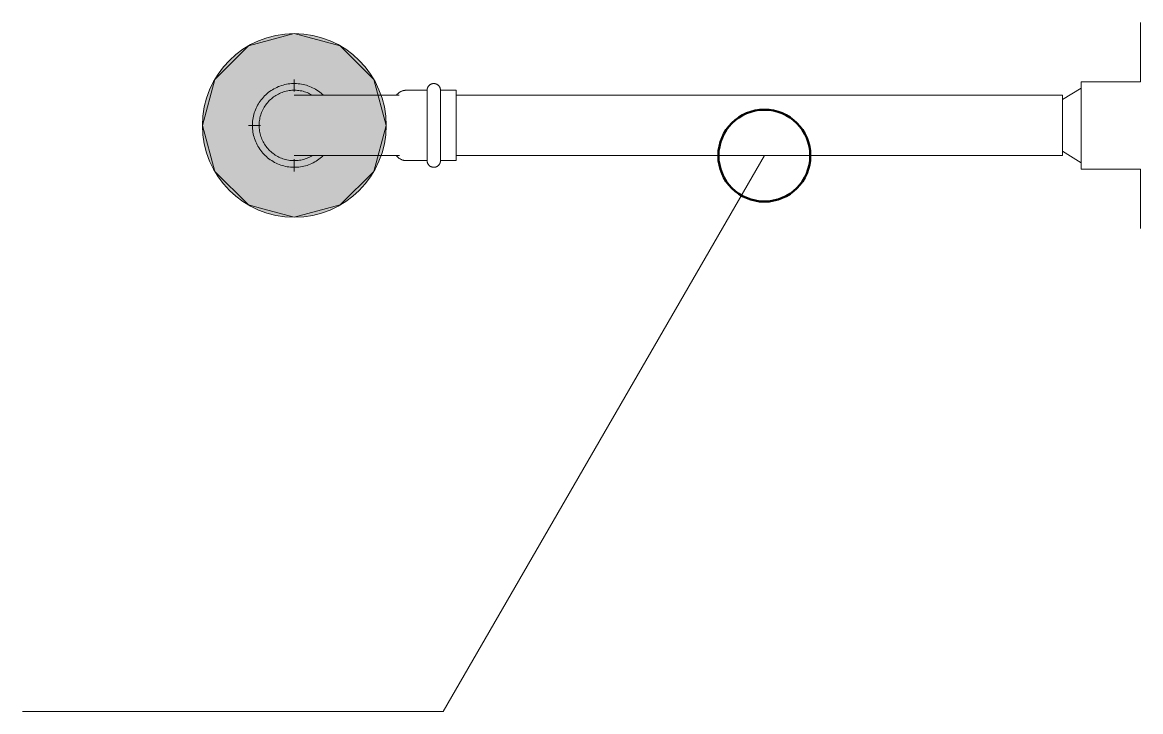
# Model space of a CAD drawing. Header units: inches. Extents: x -3679 to 241, y -496 to 1784.
# Drawn here: x -3052.29 to -3027.95, y 1220.87 to 1235.88 of the extents above; entities that cross this region are included whole.
import ezdxf

# ---------------------------------------------------------------- set-up
doc = ezdxf.new("R2010")
doc.units = ezdxf.units.IN
doc.header["$MEASUREMENT"] = 0
for name, color, linetype, lineweight in [('A-ANNO-NOTE', 250, 'Continuous', 9), ('G-ANNO-DIMS', 251, 'Continuous', 9), ('P-PIPE', 1, 'Continuous', 9), ('P-PIPE-CNTR', 1, 'Continuous', 9)]:
    doc.layers.add(name, color=color, linetype=linetype, lineweight=lineweight)

# ---------------------------------------------------------------- blocks, each defined once
blk = doc.blocks.new('Victaulic-VicPress316-Elbow 90-45deg Style P568_P571 - Standard-523083-SECOND LEVEL')
at = {"layer": 'P-PIPE'}
for p, q in [((-3178.283, 1233.462), (-3178.283, 1232.568)), ((-3176.968, 1232.571), (-3176.968, 1233.462)), ((-3178.392, 1232.416), (-3178.392, 1231.964)), ((-3176.859, 1231.964), (-3176.859, 1232.416)), ((-3177.625, 1231.964), (-3178.392, 1231.964)), ((-3176.859, 1231.964), (-3177.625, 1231.964)), ((-3178.392, 1231.673), (-3178.392, 1231.335)), ((-3177.625, 1231.673), (-3178.392, 1231.673)), ((-3176.859, 1231.673), (-3177.625, 1231.673)), ((-3176.859, 1231.335), (-3176.859, 1231.673)), ((-3178.392, 1231.335), (-3177.625, 1231.335)), ((-3177.625, 1231.335), (-3176.859, 1231.335))]:
    blk.add_line(p, q, dxfattribs=at)
at = {"layer": 'P-PIPE', "flags": 128}
for points in [[(-3177.625, 1235.767), (-3177.661, 1235.766), (-3177.698, 1235.764), (-3177.734, 1235.76), (-3177.77, 1235.755), (-3177.806, 1235.749), (-3177.842, 1235.741), (-3177.877, 1235.731), (-3177.912, 1235.721), (-3177.946, 1235.708), (-3177.98, 1235.695), (-3178.013, 1235.68), (-3178.046, 1235.664), (-3178.078, 1235.646), (-3178.109, 1235.628), (-3178.14, 1235.608), (-3178.17, 1235.586), (-3178.198, 1235.564), (-3178.226, 1235.54), (-3178.253, 1235.516), (-3178.279, 1235.49), (-3178.304, 1235.464), (-3178.328, 1235.436), (-3178.351, 1235.407), (-3178.372, 1235.378), (-3178.392, 1235.348), (-3178.412, 1235.317), (-3178.429, 1235.285), (-3178.446, 1235.252), (-3178.461, 1235.219), (-3178.475, 1235.185), (-3178.488, 1235.151), (-3178.499, 1235.116), (-3178.508, 1235.081), (-3178.517, 1235.046), (-3178.524, 1235.01), (-3178.529, 1234.974), (-3178.533, 1234.938), (-3178.536, 1234.901), (-3178.537, 1234.865), (-3178.537, 1234.828), (-3178.535, 1234.792), (-3178.532, 1234.755), (-3178.527, 1234.719), (-3178.521, 1234.683), (-3178.513, 1234.648), (-3178.504, 1234.612), (-3178.494, 1234.577), (-3178.482, 1234.543), (-3178.469, 1234.509), (-3178.454, 1234.475), (-3178.438, 1234.442), (-3178.421, 1234.41), (-3178.403, 1234.379), (-3178.383, 1234.348), (-3178.362, 1234.318), (-3178.34, 1234.289), (-3178.317, 1234.261), (-3178.293, 1234.234)], [(-3177.625, 1235.621), (-3177.656, 1235.621), (-3177.686, 1235.619), (-3177.717, 1235.616), (-3177.747, 1235.612), (-3177.777, 1235.606), (-3177.807, 1235.599), (-3177.837, 1235.591), (-3177.866, 1235.582), (-3177.895, 1235.572), (-3177.924, 1235.561), (-3177.951, 1235.548), (-3177.979, 1235.535), (-3178.006, 1235.52), (-3178.032, 1235.504), (-3178.058, 1235.487), (-3178.083, 1235.47), (-3178.107, 1235.451), (-3178.13, 1235.431), (-3178.153, 1235.41), (-3178.175, 1235.389), (-3178.196, 1235.366), (-3178.216, 1235.343), (-3178.235, 1235.319), (-3178.253, 1235.294), (-3178.27, 1235.269), (-3178.286, 1235.243), (-3178.301, 1235.216), (-3178.315, 1235.189), (-3178.328, 1235.161), (-3178.339, 1235.133), (-3178.35, 1235.104), (-3178.359, 1235.075), (-3178.368, 1235.045), (-3178.375, 1235.015), (-3178.38, 1234.985), (-3178.385, 1234.955), (-3178.388, 1234.924), (-3178.391, 1234.894), (-3178.391, 1234.863), (-3178.391, 1234.832), (-3178.39, 1234.802), (-3178.387, 1234.771), (-3178.383, 1234.741), (-3178.378, 1234.711), (-3178.371, 1234.681), (-3178.364, 1234.651), (-3178.355, 1234.622), (-3178.345, 1234.593), (-3178.334, 1234.564), (-3178.322, 1234.536), (-3178.309, 1234.508), (-3178.294, 1234.481), (-3178.283, 1234.461)], [(-3176.968, 1234.223), (-3176.946, 1234.246), (-3176.922, 1234.274), (-3176.899, 1234.302), (-3176.878, 1234.332), (-3176.858, 1234.362), (-3176.838, 1234.393), (-3176.821, 1234.425), (-3176.804, 1234.458), (-3176.789, 1234.491), (-3176.775, 1234.524), (-3176.762, 1234.559), (-3176.751, 1234.593), (-3176.742, 1234.629), (-3176.733, 1234.664), (-3176.726, 1234.7), (-3176.721, 1234.736), (-3176.717, 1234.772), (-3176.714, 1234.809), (-3176.713, 1234.845), (-3176.713, 1234.881), (-3176.715, 1234.918), (-3176.718, 1234.954), (-3176.723, 1234.99), (-3176.729, 1235.026), (-3176.737, 1235.062), (-3176.746, 1235.097), (-3176.756, 1235.132), (-3176.768, 1235.167), (-3176.781, 1235.201), (-3176.796, 1235.234), (-3176.812, 1235.267), (-3176.829, 1235.299), (-3176.847, 1235.331), (-3176.867, 1235.362), (-3176.888, 1235.392), (-3176.91, 1235.421), (-3176.933, 1235.449), (-3176.957, 1235.476), (-3176.983, 1235.502), (-3177.009, 1235.527), (-3177.036, 1235.551), (-3177.065, 1235.574), (-3177.094, 1235.596), (-3177.124, 1235.617), (-3177.155, 1235.636), (-3177.187, 1235.655), (-3177.219, 1235.671), (-3177.252, 1235.687), (-3177.285, 1235.701), (-3177.32, 1235.714), (-3177.354, 1235.726), (-3177.389, 1235.736), (-3177.425, 1235.745), (-3177.46, 1235.752), (-3177.496, 1235.758), (-3177.533, 1235.762), (-3177.569, 1235.765), (-3177.605, 1235.767), (-3177.625, 1235.767)], [(-3176.964, 1234.467), (-3176.949, 1234.494), (-3176.935, 1234.521), (-3176.922, 1234.549), (-3176.911, 1234.577), (-3176.9, 1234.606), (-3176.891, 1234.635), (-3176.882, 1234.665), (-3176.875, 1234.694), (-3176.87, 1234.725), (-3176.865, 1234.755), (-3176.862, 1234.785), (-3176.859, 1234.816), (-3176.859, 1234.847), (-3176.859, 1234.877), (-3176.86, 1234.908), (-3176.863, 1234.938), (-3176.867, 1234.969), (-3176.872, 1234.999), (-3176.879, 1235.029), (-3176.886, 1235.059), (-3176.895, 1235.088), (-3176.905, 1235.117), (-3176.916, 1235.146), (-3176.928, 1235.174), (-3176.941, 1235.201), (-3176.956, 1235.229), (-3176.971, 1235.255), (-3176.988, 1235.281), (-3177.005, 1235.306), (-3177.024, 1235.33), (-3177.043, 1235.354), (-3177.064, 1235.377), (-3177.085, 1235.399), (-3177.107, 1235.42), (-3177.13, 1235.44), (-3177.154, 1235.46), (-3177.179, 1235.478), (-3177.204, 1235.495), (-3177.23, 1235.512), (-3177.256, 1235.527), (-3177.284, 1235.541), (-3177.311, 1235.554), (-3177.34, 1235.566), (-3177.368, 1235.577), (-3177.397, 1235.587), (-3177.427, 1235.595), (-3177.457, 1235.603), (-3177.487, 1235.609), (-3177.517, 1235.614), (-3177.547, 1235.617), (-3177.578, 1235.62), (-3177.608, 1235.621), (-3177.625, 1235.621)], [(-3178.283, 1234.855), (-3178.283, 1234.854), (-3178.283, 1234.85), (-3178.283, 1234.845), (-3178.283, 1234.837), (-3178.283, 1234.827), (-3178.283, 1234.815), (-3178.283, 1234.801), (-3178.283, 1234.784), (-3178.283, 1234.766), (-3178.283, 1234.745), (-3178.283, 1234.722), (-3178.283, 1234.697), (-3178.283, 1234.671), (-3178.283, 1234.642), (-3178.283, 1234.612), (-3178.283, 1234.579), (-3178.283, 1234.545), (-3178.283, 1234.509), (-3178.283, 1234.472), (-3178.283, 1234.432), (-3178.283, 1234.392), (-3178.283, 1234.349), (-3178.283, 1234.306), (-3178.283, 1234.261), (-3178.283, 1234.214), (-3178.283, 1234.167), (-3178.283, 1234.118), (-3178.283, 1234.069), (-3178.283, 1234.018), (-3178.283, 1233.967), (-3178.283, 1233.914), (-3178.283, 1233.861), (-3178.283, 1233.808), (-3178.283, 1233.753), (-3178.283, 1233.699), (-3178.283, 1233.644), (-3178.283, 1233.588), (-3178.283, 1233.533), (-3178.283, 1233.477), (-3178.283, 1233.462)], [(-3176.968, 1233.462), (-3176.968, 1233.518), (-3176.968, 1233.573), (-3176.968, 1233.629), (-3176.968, 1233.684), (-3176.968, 1233.739), (-3176.968, 1233.793), (-3176.968, 1233.847), (-3176.968, 1233.9), (-3176.968, 1233.953), (-3176.968, 1234.004), (-3176.968, 1234.055), (-3176.968, 1234.105), (-3176.968, 1234.154), (-3176.968, 1234.202), (-3176.968, 1234.248), (-3176.968, 1234.294), (-3176.968, 1234.338), (-3176.968, 1234.38), (-3176.968, 1234.422), (-3176.968, 1234.461), (-3176.968, 1234.499), (-3176.968, 1234.535), (-3176.968, 1234.57), (-3176.968, 1234.603), (-3176.968, 1234.634), (-3176.968, 1234.663), (-3176.968, 1234.69), (-3176.968, 1234.716), (-3176.968, 1234.739), (-3176.968, 1234.76), (-3176.968, 1234.779), (-3176.968, 1234.796), (-3176.968, 1234.811), (-3176.968, 1234.824), (-3176.968, 1234.835), (-3176.968, 1234.843), (-3176.968, 1234.849), (-3176.968, 1234.853), (-3176.968, 1234.855), (-3176.968, 1234.855)], [(-3178.392, 1232.416), (-3178.391, 1232.427), (-3178.391, 1232.438), (-3178.39, 1232.448), (-3178.388, 1232.459), (-3178.386, 1232.47), (-3178.384, 1232.481), (-3178.381, 1232.491), (-3178.378, 1232.502), (-3178.374, 1232.512), (-3178.37, 1232.522), (-3178.366, 1232.532), (-3178.361, 1232.542), (-3178.355, 1232.551), (-3178.35, 1232.561), (-3178.344, 1232.57), (-3178.338, 1232.579), (-3178.331, 1232.587), (-3178.324, 1232.596), (-3178.317, 1232.604), (-3178.309, 1232.611), (-3178.301, 1232.619), (-3178.293, 1232.626), (-3178.284, 1232.633), (-3178.283, 1232.634)], [(-3176.968, 1232.634), (-3176.959, 1232.627), (-3176.951, 1232.62), (-3176.943, 1232.613), (-3176.935, 1232.605), (-3176.927, 1232.597), (-3176.92, 1232.589), (-3176.914, 1232.58), (-3176.907, 1232.571), (-3176.901, 1232.562), (-3176.896, 1232.553), (-3176.89, 1232.543), (-3176.885, 1232.534), (-3176.881, 1232.524), (-3176.877, 1232.514), (-3176.873, 1232.503), (-3176.87, 1232.493), (-3176.867, 1232.483), (-3176.864, 1232.472), (-3176.862, 1232.461), (-3176.861, 1232.45), (-3176.86, 1232.44), (-3176.859, 1232.429), (-3176.859, 1232.418), (-3176.859, 1232.416)], [(-3178.392, 1231.673), (-3178.397, 1231.673), (-3178.403, 1231.674), (-3178.409, 1231.674), (-3178.415, 1231.675), (-3178.42, 1231.676), (-3178.426, 1231.678), (-3178.432, 1231.679), (-3178.437, 1231.681), (-3178.443, 1231.683), (-3178.448, 1231.685), (-3178.453, 1231.687), (-3178.459, 1231.69), (-3178.464, 1231.693), (-3178.469, 1231.696), (-3178.474, 1231.699), (-3178.478, 1231.702), (-3178.483, 1231.706), (-3178.487, 1231.709), (-3178.492, 1231.713), (-3178.496, 1231.717), (-3178.5, 1231.722), (-3178.504, 1231.726), (-3178.507, 1231.731), (-3178.511, 1231.735), (-3178.514, 1231.74), (-3178.517, 1231.745), (-3178.52, 1231.75), (-3178.522, 1231.755), (-3178.525, 1231.761), (-3178.527, 1231.766), (-3178.529, 1231.772), (-3178.531, 1231.777), (-3178.532, 1231.783), (-3178.534, 1231.788), (-3178.535, 1231.794), (-3178.536, 1231.8), (-3178.536, 1231.806), (-3178.537, 1231.811), (-3178.537, 1231.817), (-3178.537, 1231.823), (-3178.537, 1231.829), (-3178.536, 1231.835), (-3178.535, 1231.84), (-3178.534, 1231.846), (-3178.533, 1231.852), (-3178.532, 1231.858), (-3178.53, 1231.863), (-3178.528, 1231.869), (-3178.526, 1231.874), (-3178.524, 1231.879), (-3178.521, 1231.885), (-3178.519, 1231.89), (-3178.516, 1231.895), (-3178.512, 1231.9), (-3178.509, 1231.904), (-3178.506, 1231.909), (-3178.502, 1231.914), (-3178.498, 1231.918), (-3178.494, 1231.922), (-3178.49, 1231.926), (-3178.485, 1231.93), (-3178.481, 1231.934), (-3178.476, 1231.937), (-3178.471, 1231.94), (-3178.467, 1231.944), (-3178.461, 1231.946), (-3178.456, 1231.949), (-3178.451, 1231.952), (-3178.446, 1231.954), (-3178.44, 1231.956), (-3178.435, 1231.958), (-3178.429, 1231.959), (-3178.423, 1231.961), (-3178.418, 1231.962), (-3178.412, 1231.963), (-3178.406, 1231.964), (-3178.4, 1231.964), (-3178.395, 1231.964), (-3178.392, 1231.964)], [(-3177.625, 1231.964), (-3177.656, 1231.964), (-3177.686, 1231.964), (-3177.717, 1231.964), (-3177.747, 1231.964), (-3177.777, 1231.964), (-3177.807, 1231.964), (-3177.837, 1231.964), (-3177.866, 1231.964), (-3177.895, 1231.964), (-3177.924, 1231.964), (-3177.951, 1231.964), (-3177.979, 1231.964), (-3178.006, 1231.964), (-3178.032, 1231.964), (-3178.058, 1231.964), (-3178.083, 1231.964), (-3178.107, 1231.964), (-3178.13, 1231.964), (-3178.153, 1231.964), (-3178.175, 1231.964), (-3178.196, 1231.964), (-3178.216, 1231.964), (-3178.235, 1231.964), (-3178.253, 1231.964), (-3178.27, 1231.964), (-3178.286, 1231.964), (-3178.301, 1231.964), (-3178.315, 1231.964), (-3178.328, 1231.964), (-3178.339, 1231.964), (-3178.35, 1231.964), (-3178.359, 1231.964), (-3178.368, 1231.964), (-3178.375, 1231.964), (-3178.38, 1231.964), (-3178.385, 1231.964), (-3178.388, 1231.964), (-3178.391, 1231.964), (-3178.391, 1231.964), (-3178.392, 1231.964)], [(-3178.392, 1231.964), (-3178.391, 1231.964), (-3178.389, 1231.964), (-3178.386, 1231.964), (-3178.382, 1231.964), (-3178.376, 1231.964), (-3178.37, 1231.964), (-3178.362, 1231.964), (-3178.353, 1231.964)], [(-3176.859, 1231.964), (-3176.859, 1231.964), (-3176.861, 1231.964), (-3176.864, 1231.964), (-3176.868, 1231.964), (-3176.874, 1231.964), (-3176.88, 1231.964), (-3176.888, 1231.964), (-3176.897, 1231.964), (-3176.908, 1231.964), (-3176.919, 1231.964), (-3176.932, 1231.964), (-3176.945, 1231.964), (-3176.96, 1231.964), (-3176.976, 1231.964), (-3176.992, 1231.964), (-3177.01, 1231.964), (-3177.029, 1231.964), (-3177.049, 1231.964), (-3177.069, 1231.964), (-3177.091, 1231.964), (-3177.113, 1231.964), (-3177.137, 1231.964), (-3177.161, 1231.964), (-3177.185, 1231.964), (-3177.211, 1231.964), (-3177.237, 1231.964), (-3177.264, 1231.964), (-3177.291, 1231.964), (-3177.319, 1231.964), (-3177.347, 1231.964), (-3177.376, 1231.964), (-3177.405, 1231.964), (-3177.435, 1231.964), (-3177.465, 1231.964), (-3177.495, 1231.964), (-3177.525, 1231.964), (-3177.556, 1231.964), (-3177.586, 1231.964), (-3177.617, 1231.964), (-3177.625, 1231.964)], [(-3176.9, 1231.964), (-3176.891, 1231.964), (-3176.882, 1231.964), (-3176.875, 1231.964), (-3176.87, 1231.964), (-3176.865, 1231.964), (-3176.862, 1231.964), (-3176.859, 1231.964), (-3176.859, 1231.964), (-3176.859, 1231.964)], [(-3176.859, 1231.964), (-3176.853, 1231.964), (-3176.847, 1231.964), (-3176.841, 1231.963), (-3176.835, 1231.962), (-3176.83, 1231.961), (-3176.824, 1231.96), (-3176.818, 1231.959), (-3176.813, 1231.957), (-3176.807, 1231.955), (-3176.802, 1231.953), (-3176.797, 1231.95), (-3176.791, 1231.948), (-3176.786, 1231.945), (-3176.781, 1231.942), (-3176.776, 1231.939), (-3176.772, 1231.936), (-3176.767, 1231.932), (-3176.763, 1231.928), (-3176.758, 1231.924), (-3176.754, 1231.92), (-3176.75, 1231.916), (-3176.746, 1231.912), (-3176.743, 1231.907), (-3176.739, 1231.902), (-3176.736, 1231.897), (-3176.733, 1231.893), (-3176.73, 1231.887), (-3176.728, 1231.882), (-3176.725, 1231.877), (-3176.723, 1231.872), (-3176.721, 1231.866), (-3176.719, 1231.861), (-3176.718, 1231.855), (-3176.716, 1231.849), (-3176.715, 1231.844), (-3176.714, 1231.838), (-3176.714, 1231.832), (-3176.713, 1231.826), (-3176.713, 1231.82), (-3176.713, 1231.815), (-3176.713, 1231.809), (-3176.714, 1231.803), (-3176.715, 1231.797), (-3176.716, 1231.791), (-3176.717, 1231.786), (-3176.718, 1231.78), (-3176.72, 1231.775), (-3176.722, 1231.769), (-3176.724, 1231.764), (-3176.726, 1231.758), (-3176.729, 1231.753), (-3176.731, 1231.748), (-3176.734, 1231.743), (-3176.738, 1231.738), (-3176.741, 1231.733), (-3176.744, 1231.729), (-3176.748, 1231.724), (-3176.752, 1231.72), (-3176.756, 1231.716), (-3176.76, 1231.712), (-3176.765, 1231.708), (-3176.769, 1231.704), (-3176.774, 1231.701), (-3176.779, 1231.697), (-3176.784, 1231.694), (-3176.789, 1231.691), (-3176.794, 1231.689), (-3176.799, 1231.686), (-3176.804, 1231.684), (-3176.81, 1231.682), (-3176.815, 1231.68), (-3176.821, 1231.678), (-3176.827, 1231.677), (-3176.832, 1231.676), (-3176.838, 1231.675), (-3176.844, 1231.674), (-3176.85, 1231.674), (-3176.855, 1231.673), (-3176.859, 1231.673)], [(-3178.35, 1231.673), (-3178.359, 1231.673), (-3178.368, 1231.673), (-3178.375, 1231.673), (-3178.38, 1231.673), (-3178.385, 1231.673), (-3178.388, 1231.673), (-3178.391, 1231.673), (-3178.391, 1231.673), (-3178.392, 1231.673)], [(-3178.392, 1231.673), (-3178.391, 1231.673), (-3178.389, 1231.673), (-3178.386, 1231.673), (-3178.382, 1231.673), (-3178.376, 1231.673), (-3178.37, 1231.673), (-3178.362, 1231.673), (-3178.353, 1231.673), (-3178.342, 1231.673), (-3178.331, 1231.673), (-3178.319, 1231.673), (-3178.305, 1231.673), (-3178.29, 1231.673), (-3178.274, 1231.673), (-3178.258, 1231.673), (-3178.24, 1231.673), (-3178.221, 1231.673), (-3178.201, 1231.673), (-3178.181, 1231.673), (-3178.159, 1231.673), (-3178.137, 1231.673), (-3178.113, 1231.673), (-3178.089, 1231.673), (-3178.065, 1231.673), (-3178.039, 1231.673), (-3178.013, 1231.673), (-3177.986, 1231.673), (-3177.959, 1231.673), (-3177.931, 1231.673), (-3177.903, 1231.673), (-3177.874, 1231.673), (-3177.845, 1231.673), (-3177.815, 1231.673), (-3177.785, 1231.673), (-3177.755, 1231.673), (-3177.725, 1231.673), (-3177.695, 1231.673), (-3177.664, 1231.673), (-3177.633, 1231.673), (-3177.625, 1231.673)], [(-3177.625, 1231.673), (-3177.594, 1231.673), (-3177.564, 1231.673), (-3177.533, 1231.673), (-3177.503, 1231.673), (-3177.473, 1231.673), (-3177.443, 1231.673), (-3177.413, 1231.673), (-3177.384, 1231.673), (-3177.355, 1231.673), (-3177.327, 1231.673), (-3177.299, 1231.673), (-3177.271, 1231.673), (-3177.244, 1231.673), (-3177.218, 1231.673), (-3177.192, 1231.673), (-3177.167, 1231.673), (-3177.143, 1231.673), (-3177.12, 1231.673), (-3177.097, 1231.673), (-3177.075, 1231.673), (-3177.054, 1231.673), (-3177.034, 1231.673), (-3177.015, 1231.673), (-3176.997, 1231.673), (-3176.98, 1231.673), (-3176.964, 1231.673), (-3176.949, 1231.673), (-3176.935, 1231.673), (-3176.922, 1231.673), (-3176.911, 1231.673), (-3176.9, 1231.673), (-3176.891, 1231.673), (-3176.882, 1231.673), (-3176.875, 1231.673), (-3176.87, 1231.673), (-3176.865, 1231.673), (-3176.862, 1231.673), (-3176.859, 1231.673), (-3176.859, 1231.673), (-3176.859, 1231.673)], [(-3176.859, 1231.673), (-3176.859, 1231.673), (-3176.861, 1231.673), (-3176.864, 1231.673), (-3176.868, 1231.673), (-3176.874, 1231.673), (-3176.88, 1231.673), (-3176.888, 1231.673), (-3176.897, 1231.673)]]:
    blk.add_lwpolyline(points, dxfattribs=at)

msp = doc.modelspace()

# ---------------------------------------------------------------- hatches: boundary and pattern name
at = {"layer": 'A-ANNO-NOTE'}
h = msp.add_hatch(color=256, dxfattribs=at)
edge = h.paths.add_edge_path(flags=0)
edge.add_arc((-3046.373, 1233.633), 2, 0, 360)
msp.add_hatch(color=256, dxfattribs=at).paths.add_polyline_path([(-3046.373, 1231.633), (-3045.373, 1231.901), (-3044.641, 1232.633), (-3044.373, 1233.633), (-3044.641, 1234.633), (-3045.373, 1235.365), (-3046.373, 1235.633), (-3047.373, 1235.365), (-3048.105, 1234.633), (-3048.373, 1233.633), (-3048.105, 1232.633), (-3047.373, 1231.901), (-3047.059, 1231.817)], flags=0)

# ---------------------------------------------------------------- linework, layer by layer
for p, q in [((-3046.373, 1235.633), (-3047.373, 1235.365)), ((-3045.373, 1235.365), (-3046.373, 1235.633)), ((-3047.373, 1235.365), (-3048.105, 1234.633)), ((-3044.641, 1234.633), (-3045.373, 1235.365)), ((-3048.105, 1234.633), (-3048.373, 1233.633)), ((-3044.373, 1233.633), (-3044.641, 1234.633)), ((-3048.373, 1233.633), (-3048.105, 1232.633)), ((-3044.641, 1232.633), (-3044.373, 1233.633)), ((-3048.105, 1232.633), (-3047.373, 1231.901)), ((-3045.373, 1231.901), (-3044.641, 1232.633)), ((-3047.373, 1231.901), (-3047.059, 1231.817)), ((-3046.373, 1231.633), (-3045.373, 1231.901)), ((-3047.059, 1231.817), (-3046.373, 1231.633))]:
    msp.add_line(p, q, dxfattribs=at)
msp.add_circle((-3046.373, 1233.633), 2, dxfattribs=at)
at = {"layer": 'G-ANNO-DIMS'}
for p, q in [((-3036.142, 1232.975), (-3043.131, 1220.871)), ((-3043.131, 1220.871), (-3052.292, 1220.871))]:
    msp.add_line(p, q, dxfattribs=at)
at = {"layer": 'G-ANNO-DIMS', "lineweight": 50}
msp.add_circle((-3036.142, 1232.975), 1, dxfattribs=at)
at = {"layer": 'P-PIPE'}
for p, q in [((-3027.952, 1235.877), (-3027.952, 1234.584)), ((-3027.952, 1234.584), (-3029.245, 1234.584)), ((-3029.245, 1232.682), (-3029.245, 1234.584)), ((-3029.245, 1234.445), (-3029.651, 1234.195)), ((-3029.651, 1234.29), (-3042.853, 1234.29)), ((-3029.651, 1234.29), (-3029.651, 1232.975)), ((-3042.853, 1232.975), (-3029.651, 1232.975)), ((-3029.651, 1233.07), (-3029.245, 1232.82)), ((-3029.245, 1232.682), (-3027.952, 1232.682)), ((-3027.952, 1232.682), (-3027.952, 1231.389))]:
    msp.add_line(p, q, dxfattribs=at)
at = {"layer": 'P-PIPE-CNTR'}
for p, q in [((-3046.373, 1234.369), (-3046.373, 1234.633)), ((-3047.373, 1233.633), (-3047.111, 1233.633)), ((-3046.373, 1232.633), (-3046.373, 1232.897))]:
    msp.add_line(p, q, dxfattribs=at)

# ---------------------------------------------------------------- block references
at = {"layer": 'P-PIPE', "rotation": 90}
msp.add_blockref('Victaulic-VicPress316-Elbow 90-45deg Style P568_P571 - Standard-523083-SECOND LEVEL', (-1811.518, 4411.258), dxfattribs=at)

doc.saveas('drawing.dxf')
